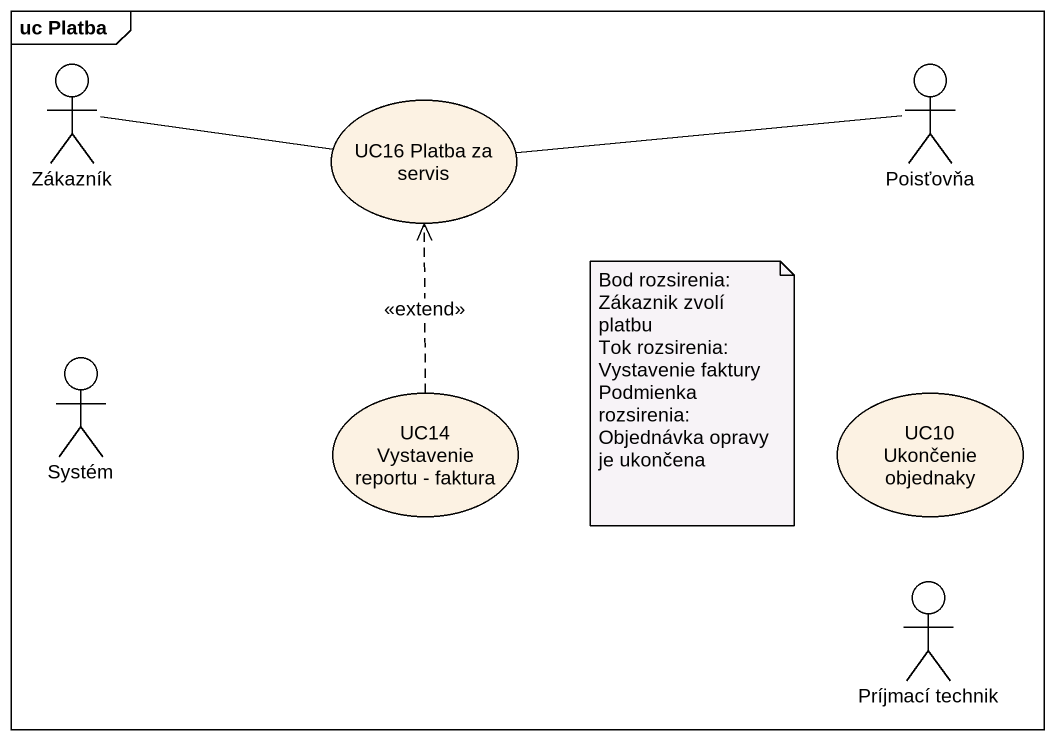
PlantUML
@startuml
mainframe uc Platba
actor Zákazník
actor Poisťovňa
usecase "UC16 Platba za servis" as UC16_Platba_za_servis
actor Systém
usecase "UC14 Vystavenie reportu - faktura" as UC14_Vystavenie_reportu
usecase "UC10 Ukončenie objednaky" as UC10_Ukončenie_objednaky
actor "Príjmací technik" as Príjmací_technik
Zákazník -right- UC16_Platba_za_servis
Poisťovňa -left- UC16_Platba_za_servis
UC14_Vystavenie_reportu .up.> UC16_Platba_za_servis : <<extend>>
note as N1
  Bod rozsirenia:
  Zákaznik zvolí platbu
  Tok rozsirenia:
  Vystavenie faktury
  Podmienka rozsirenia:
  Objednávka opravy je ukončena
end note
@enduml
